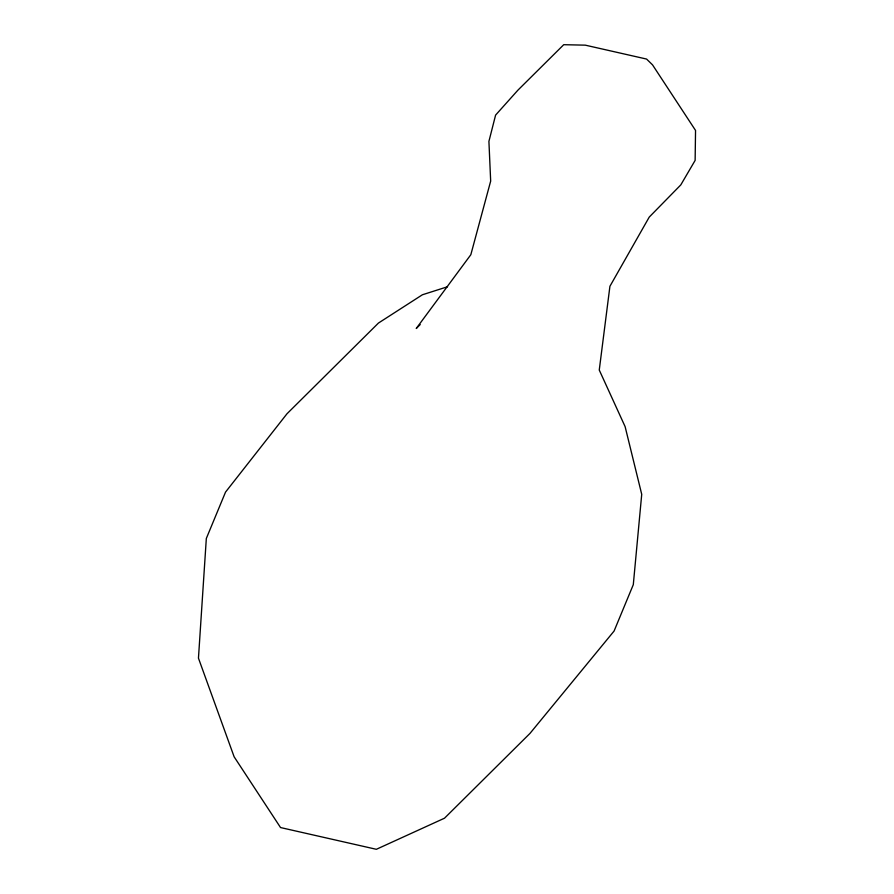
<?xml version="1.0" encoding="UTF-8"?>
<svg xmlns="http://www.w3.org/2000/svg" width="894" height="894" viewBox="0 0 894 894"><rect width="100%" height="100%" fill="white"/><g stroke="black" fill="none" stroke-linecap="round" stroke-linejoin="round"><path stroke-width="1.34" d="M420.18 324.589L416.246 328.489L470.825 254.723L490.672 181.091L488.917 141.364L495.589 115.114L517.95 90.126L563.734 44.7L585.302 45.158L646.574 59.06L652.531 64.86L695.543 130.435L695.13 160.406L680.781 184.913L649.245 217.086L609.92 286.292L599.259 370.038L625.118 426.639L641.724 494.326L633.298 584.665L614.089 631.041L529.974 733.415L444.508 818.2L376.352 849.3L280.537 827.553L234.127 756.793L198.457 658.163L206.324 538.479L225.534 492.102L286.963 413.799L378.43 323.069L422.393 294.774L447.536 286.75"/></g></svg>
